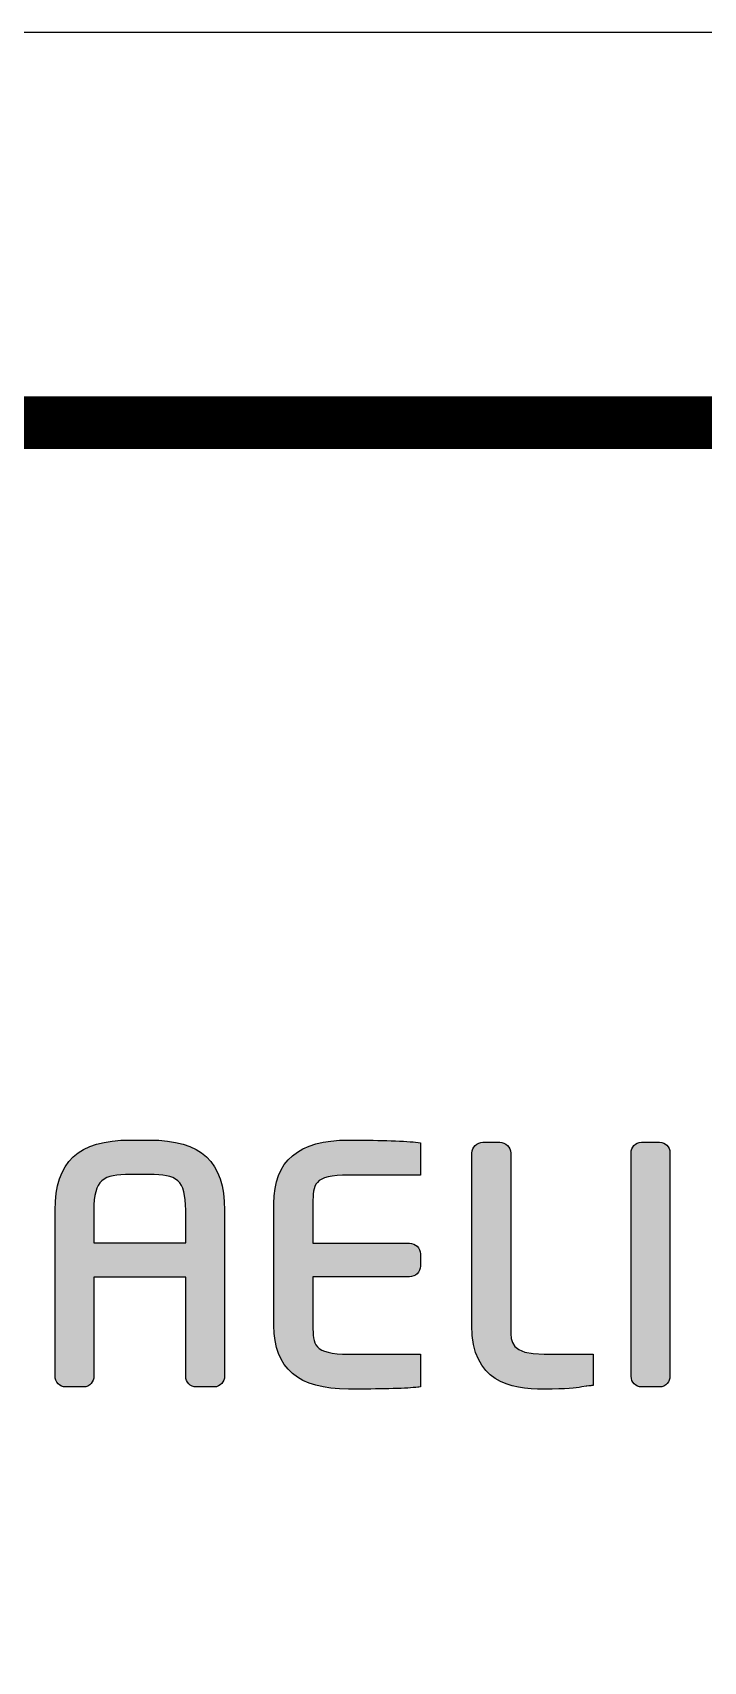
# Model space of a CAD drawing. Extents: x 16296677672 to 16296678106, y -37409616503 to -37409616185.
# Drawn here: x 16296678048.51 to 16296678061.2, y -37409616215.55 to -37409616184.72 of the extents above; entities that cross this region are included whole.
import ezdxf

# ---------------------------------------------------------------- set-up
doc = ezdxf.new("R2010")
doc.units = 0
doc.header["$LTSCALE"] = 10
doc.header["$MEASUREMENT"] = 0
doc.layers.get('0').update_dxf_attribs({"linetype": 'CONTINUOUS'})
doc.layers.add('레이어 1', color=7, linetype='CONTINUOUS')

msp = doc.modelspace()

# ---------------------------------------------------------------- hatches: boundary and pattern name
at = {"layer": '레이어 1'}
h = msp.add_hatch(color=5, dxfattribs=at)
h.dxf.hatch_style = 2
edge = h.paths.add_edge_path()
edge.add_spline(control_points=[(16296678051.402821, -37409616207.630234), (16296678051.402821, -37409616207.630234), (16296678049.66573, -37409616207.630234), (16296678049.66573, -37409616207.630234), (16296678049.66573, -37409616207.565659), (16296678049.66573, -37409616207.010803), (16296678049.66573, -37409616207.010803), (16296678049.66573, -37409616206.43161), (16296678049.83791, -37409616206.333328), (16296678050.354441, -37409616206.333328), (16296678050.354441, -37409616206.333328), (16296678050.71464, -37409616206.333328), (16296678050.71464, -37409616206.333328), (16296678051.230881, -37409616206.333328), (16296678051.402821, -37409616206.43161), (16296678051.402821, -37409616207.010803), (16296678051.402821, -37409616207.010803), (16296678051.402821, -37409616207.565659), (16296678051.402821, -37409616207.630234)], knot_values=[0, 0, 0, 0, 1, 1, 1, 2, 2, 2, 3, 3, 3, 4, 4, 4, 5, 5, 5, 6, 6, 6, 6], degree=3, periodic=0)
edge = h.paths.add_edge_path()
edge.add_spline(control_points=[(16296678050.71464, -37409616205.683243), (16296678050.71464, -37409616205.683243), (16296678050.354441, -37409616205.683243), (16296678050.354441, -37409616205.683243), (16296678049.370411, -37409616205.683243), (16296678048.93169, -37409616206.092537), (16296678048.93169, -37409616207.010803), (16296678048.93169, -37409616207.010803), (16296678048.93169, -37409616210.152206), (16296678048.93169, -37409616210.152206), (16296678048.93169, -37409616210.262657), (16296678049.021441, -37409616210.356247), (16296678049.12738, -37409616210.356247), (16296678049.12738, -37409616210.356247), (16296678049.471029, -37409616210.356247), (16296678049.471029, -37409616210.356247), (16296678049.59284, -37409616210.356247), (16296678049.66573, -37409616210.252823), (16296678049.66573, -37409616210.152206), (16296678049.66573, -37409616210.152206), (16296678049.66573, -37409616208.347023), (16296678049.66573, -37409616208.276581), (16296678049.66573, -37409616208.276581), (16296678051.402821, -37409616208.276581), (16296678051.402821, -37409616208.276581), (16296678051.402821, -37409616208.347023), (16296678051.402821, -37409616210.152206), (16296678051.402821, -37409616210.152206), (16296678051.402821, -37409616210.264748), (16296678051.49157, -37409616210.356247), (16296678051.60091, -37409616210.356247), (16296678051.60091, -37409616210.356247), (16296678051.94035, -37409616210.356247), (16296678051.94035, -37409616210.356247), (16296678052.059349, -37409616210.356247), (16296678052.139429, -37409616210.250717), (16296678052.139429, -37409616210.152206), (16296678052.139429, -37409616210.152206), (16296678052.139429, -37409616207.010803), (16296678052.139429, -37409616207.010803), (16296678052.139429, -37409616206.092537), (16296678051.699841, -37409616205.683243), (16296678050.71464, -37409616205.683243)], knot_values=[0, 0, 0, 0, 1, 1, 1, 2, 2, 2, 3, 3, 3, 4, 4, 4, 5, 5, 5, 6, 6, 6, 7, 7, 7, 8, 8, 8, 9, 9, 9, 10, 10, 10, 11, 11, 11, 12, 12, 12, 13, 13, 13, 14, 14, 14, 14], degree=3, periodic=0)
h = msp.add_hatch(color=5, dxfattribs=at)
h.dxf.hatch_style = 2
edge = h.paths.add_edge_path()
edge.add_spline(control_points=[(16296678053.072969, -37409616206.883743), (16296678053.072969, -37409616206.883743), (16296678053.072969, -37409616209.196274), (16296678053.072969, -37409616209.196274), (16296678053.072969, -37409616210.005241), (16296678053.53503, -37409616210.398148), (16296678054.48583, -37409616210.398148), (16296678054.905519, -37409616210.398148), (16296678055.476761, -37409616210.390427), (16296678055.705151, -37409616210.369133), (16296678055.70188, -37409616210.369133), (16296678055.815901, -37409616210.358124), (16296678055.815901, -37409616210.358124), (16296678055.815901, -37409616210.358124), (16296678055.8489, -37409616210.354858), (16296678055.8489, -37409616210.354858), (16296678055.8489, -37409616210.354858), (16296678055.8489, -37409616209.736122), (16296678055.8489, -37409616209.736122), (16296678055.8489, -37409616209.736122), (16296678054.491039, -37409616209.736122), (16296678054.491039, -37409616209.736122), (16296678053.810749, -37409616209.736122), (16296678053.810749, -37409616209.544228), (16296678053.810749, -37409616209.196274), (16296678053.810749, -37409616209.196274), (16296678053.810749, -37409616208.339287), (16296678053.810749, -37409616208.272362), (16296678053.880659, -37409616208.272362), (16296678055.636, -37409616208.272362), (16296678055.636, -37409616208.272362), (16296678055.750959, -37409616208.272362), (16296678055.84462, -37409616208.181107), (16296678055.84462, -37409616208.068787), (16296678055.84462, -37409616208.068787), (16296678055.84462, -37409616207.839439), (16296678055.84462, -37409616207.839439), (16296678055.84462, -37409616207.726433), (16296678055.750959, -37409616207.634918), (16296678055.636, -37409616207.634918), (16296678055.636, -37409616207.634918), (16296678053.880659, -37409616207.634918), (16296678053.810749, -37409616207.634918), (16296678053.810749, -37409616207.568459), (16296678053.810749, -37409616206.883743), (16296678053.810749, -37409616206.883743), (16296678053.810749, -37409616206.536217), (16296678053.810749, -37409616206.344803), (16296678054.491039, -37409616206.344803), (16296678054.491039, -37409616206.344803), (16296678055.84837, -37409616206.350182), (16296678055.84837, -37409616206.350182), (16296678055.84837, -37409616206.350182), (16296678055.84837, -37409616205.735191), (16296678055.84837, -37409616205.735191), (16296678055.84837, -37409616205.735191), (16296678055.70439, -37409616205.719749), (16296678055.70439, -37409616205.719749), (16296678055.43733, -37409616205.695648), (16296678054.825041, -37409616205.683243), (16296678054.48583, -37409616205.683243), (16296678053.53503, -37409616205.683243), (16296678053.072969, -37409616206.075684), (16296678053.072969, -37409616206.883743)], knot_values=[0, 0, 0, 0, 1, 1, 1, 2, 2, 2, 3, 3, 3, 4, 4, 4, 5, 5, 5, 6, 6, 6, 7, 7, 7, 8, 8, 8, 9, 9, 9, 10, 10, 10, 11, 11, 11, 12, 12, 12, 13, 13, 13, 14, 14, 14, 15, 15, 15, 16, 16, 16, 17, 17, 17, 18, 18, 18, 19, 19, 19, 20, 20, 20, 21, 21, 21, 21], degree=3, periodic=0)
h = msp.add_hatch(color=5, dxfattribs=at)
h.dxf.hatch_style = 2
edge = h.paths.add_edge_path()
edge.add_spline(control_points=[(16296678057.027731, -37409616205.725143), (16296678056.91412, -37409616205.725143), (16296678056.817829, -37409616205.818977), (16296678056.817829, -37409616205.930359), (16296678056.817829, -37409616205.930359), (16296678056.817829, -37409616209.196274), (16296678056.817829, -37409616209.196274), (16296678056.817829, -37409616210.261253), (16296678057.54468, -37409616210.398148), (16296678058.177441, -37409616210.398148), (16296678058.64172, -37409616210.398148), (16296678058.760839, -37409616210.378479), (16296678058.898319, -37409616210.355553), (16296678058.898319, -37409616210.355553), (16296678058.978479, -37409616210.342918), (16296678058.978479, -37409616210.342918), (16296678058.977301, -37409616210.343391), (16296678059.0846, -37409616210.330063), (16296678059.0846, -37409616210.330063), (16296678059.0846, -37409616210.330063), (16296678059.11643, -37409616210.325844), (16296678059.11643, -37409616210.325844), (16296678059.11643, -37409616210.325844), (16296678059.11643, -37409616209.736122), (16296678059.11643, -37409616209.736122), (16296678059.11643, -37409616209.736122), (16296678058.18446, -37409616209.736122), (16296678058.18446, -37409616209.736122), (16296678057.554029, -37409616209.736122), (16296678057.554029, -37409616209.498131), (16296678057.554029, -37409616209.267174), (16296678057.554029, -37409616209.267174), (16296678057.554029, -37409616205.930359), (16296678057.554029, -37409616205.930359), (16296678057.554029, -37409616205.818977), (16296678057.458549, -37409616205.725143), (16296678057.345289, -37409616205.725143), (16296678057.345289, -37409616205.725143), (16296678057.027731, -37409616205.725143), (16296678057.027731, -37409616205.725143)], knot_values=[0, 0, 0, 0, 1, 1, 1, 2, 2, 2, 3, 3, 3, 4, 4, 4, 5, 5, 5, 6, 6, 6, 7, 7, 7, 8, 8, 8, 9, 9, 9, 10, 10, 10, 11, 11, 11, 12, 12, 12, 13, 13, 13, 13], degree=3, periodic=0)
h = msp.add_hatch(color=5, dxfattribs=at)
h.dxf.hatch_style = 2
edge = h.paths.add_edge_path()
edge.add_spline(control_points=[(16296678060.027559, -37409616205.725143), (16296678059.90493, -37409616205.725143), (16296678059.83169, -37409616205.826462), (16296678059.83169, -37409616205.924294), (16296678059.83169, -37409616205.924294), (16296678059.83169, -37409616210.152206), (16296678059.83169, -37409616210.152206), (16296678059.83169, -37409616210.264748), (16296678059.91968, -37409616210.356247), (16296678060.027559, -37409616210.356247), (16296678060.027559, -37409616210.356247), (16296678060.370621, -37409616210.356247), (16296678060.370621, -37409616210.356247), (16296678060.493481, -37409616210.356247), (16296678060.566839, -37409616210.252823), (16296678060.566839, -37409616210.152206), (16296678060.566839, -37409616210.152206), (16296678060.566839, -37409616205.924294), (16296678060.566839, -37409616205.924294), (16296678060.566839, -37409616205.812653), (16296678060.48085, -37409616205.725143), (16296678060.370621, -37409616205.725143), (16296678060.370621, -37409616205.725143), (16296678060.027559, -37409616205.725143), (16296678060.027559, -37409616205.725143)], knot_values=[0, 0, 0, 0, 1, 1, 1, 2, 2, 2, 3, 3, 3, 4, 4, 4, 5, 5, 5, 6, 6, 6, 7, 7, 7, 8, 8, 8, 8], degree=3, periodic=0)

# ---------------------------------------------------------------- linework, layer by layer
at = {"ltscale": 0.5}
msp.add_lwpolyline([(16296677671.520941, -37409616502.722603), (16296678105.520941, -37409616502.722603), (16296678105.520941, -37409616184.722603), (16296677671.520941, -37409616184.722603)], close=True, dxfattribs=at)
at = {"color": 5, "linetype": 'ByBlock', "lineweight": 200, "const_width": 1}
msp.add_lwpolyline([(16296677678.499741, -37409616489.106117), (16296678098.499741, -37409616489.106117), (16296678098.499741, -37409616192.106117), (16296677678.499741, -37409616192.106117)], close=True, dxfattribs=at)
at = {"layer": '레이어 1', "color": 5}
for points, knots in [([(16296678050.71464, -37409616205.68325), (16296678050.71464, -37409616205.68325), (16296678050.354441, -37409616205.68325), (16296678050.354441, -37409616205.68325), (16296678049.370411, -37409616205.68325), (16296678048.93169, -37409616206.092552), (16296678048.93169, -37409616207.010811), (16296678048.93169, -37409616207.010811), (16296678048.93169, -37409616210.152222), (16296678048.93169, -37409616210.152222), (16296678048.93169, -37409616210.262672), (16296678049.021441, -37409616210.356262), (16296678049.12738, -37409616210.356262), (16296678049.12738, -37409616210.356262), (16296678049.471029, -37409616210.356262), (16296678049.471029, -37409616210.356262), (16296678049.59284, -37409616210.356262), (16296678049.66573, -37409616210.252831), (16296678049.66573, -37409616210.152222), (16296678049.66573, -37409616210.152222), (16296678049.66573, -37409616208.347031), (16296678049.66573, -37409616208.276604), (16296678049.66573, -37409616208.276604), (16296678051.402821, -37409616208.276604), (16296678051.402821, -37409616208.276604), (16296678051.402821, -37409616208.347031), (16296678051.402821, -37409616210.152222), (16296678051.402821, -37409616210.152222), (16296678051.402821, -37409616210.264763), (16296678051.49157, -37409616210.356262), (16296678051.60091, -37409616210.356262), (16296678051.60091, -37409616210.356262), (16296678051.94035, -37409616210.356262), (16296678051.94035, -37409616210.356262), (16296678052.059349, -37409616210.356262), (16296678052.139429, -37409616210.250717), (16296678052.139429, -37409616210.152222), (16296678052.139429, -37409616210.152222), (16296678052.139429, -37409616207.010811), (16296678052.139429, -37409616207.010811), (16296678052.139429, -37409616206.092552), (16296678051.699841, -37409616205.68325), (16296678050.71464, -37409616205.68325)], [0, 0, 0, 0, 1, 1, 1, 2, 2, 2, 3, 3, 3, 4, 4, 4, 5, 5, 5, 6, 6, 6, 7, 7, 7, 8, 8, 8, 9, 9, 9, 10, 10, 10, 11, 11, 11, 12, 12, 12, 13, 13, 13, 14, 14, 14, 14]), ([(16296678053.072969, -37409616206.883743), (16296678053.072969, -37409616206.883743), (16296678053.072969, -37409616209.196281), (16296678053.072969, -37409616209.196281), (16296678053.072969, -37409616210.005249), (16296678053.53503, -37409616210.398163), (16296678054.48583, -37409616210.398163), (16296678054.905519, -37409616210.398163), (16296678055.476761, -37409616210.390442), (16296678055.705151, -37409616210.369141), (16296678055.70188, -37409616210.369141), (16296678055.815901, -37409616210.358139), (16296678055.815901, -37409616210.358139), (16296678055.815901, -37409616210.358139), (16296678055.8489, -37409616210.354874), (16296678055.8489, -37409616210.354874), (16296678055.8489, -37409616210.354874), (16296678055.8489, -37409616209.736137), (16296678055.8489, -37409616209.736137), (16296678055.8489, -37409616209.736137), (16296678054.491039, -37409616209.736137), (16296678054.491039, -37409616209.736137), (16296678053.810749, -37409616209.736137), (16296678053.810749, -37409616209.544243), (16296678053.810749, -37409616209.196281), (16296678053.810749, -37409616209.196281), (16296678053.810749, -37409616208.339302), (16296678053.810749, -37409616208.272377), (16296678053.880659, -37409616208.272377), (16296678055.636, -37409616208.272377), (16296678055.636, -37409616208.272377), (16296678055.750959, -37409616208.272377), (16296678055.84462, -37409616208.181107), (16296678055.84462, -37409616208.068802), (16296678055.84462, -37409616208.068802), (16296678055.84462, -37409616207.839447), (16296678055.84462, -37409616207.839447), (16296678055.84462, -37409616207.726433), (16296678055.750959, -37409616207.634933), (16296678055.636, -37409616207.634933), (16296678055.636, -37409616207.634933), (16296678053.880659, -37409616207.634933), (16296678053.810749, -37409616207.634933), (16296678053.810749, -37409616207.568466), (16296678053.810749, -37409616206.883743), (16296678053.810749, -37409616206.883743), (16296678053.810749, -37409616206.536232), (16296678053.810749, -37409616206.34481), (16296678054.491039, -37409616206.34481), (16296678054.491039, -37409616206.34481), (16296678055.84837, -37409616206.350197), (16296678055.84837, -37409616206.350197), (16296678055.84837, -37409616206.350197), (16296678055.84837, -37409616205.735207), (16296678055.84837, -37409616205.735207), (16296678055.84837, -37409616205.735207), (16296678055.70439, -37409616205.719757), (16296678055.70439, -37409616205.719757), (16296678055.43733, -37409616205.695663), (16296678054.825041, -37409616205.68325), (16296678054.48583, -37409616205.68325), (16296678053.53503, -37409616205.68325), (16296678053.072969, -37409616206.075691), (16296678053.072969, -37409616206.883743)], [0, 0, 0, 0, 1, 1, 1, 2, 2, 2, 3, 3, 3, 4, 4, 4, 5, 5, 5, 6, 6, 6, 7, 7, 7, 8, 8, 8, 9, 9, 9, 10, 10, 10, 11, 11, 11, 12, 12, 12, 13, 13, 13, 14, 14, 14, 15, 15, 15, 16, 16, 16, 17, 17, 17, 18, 18, 18, 19, 19, 19, 20, 20, 20, 21, 21, 21, 21]), ([(16296678057.027731, -37409616205.725159), (16296678056.91412, -37409616205.725159), (16296678056.817829, -37409616205.818993), (16296678056.817829, -37409616205.930367), (16296678056.817829, -37409616205.930367), (16296678056.817829, -37409616209.196281), (16296678056.817829, -37409616209.196281), (16296678056.817829, -37409616210.261253), (16296678057.54468, -37409616210.398163), (16296678058.177441, -37409616210.398163), (16296678058.64172, -37409616210.398163), (16296678058.760839, -37409616210.378487), (16296678058.898319, -37409616210.35556), (16296678058.898319, -37409616210.35556), (16296678058.978479, -37409616210.342934), (16296678058.978479, -37409616210.342934), (16296678058.977301, -37409616210.343407), (16296678059.0846, -37409616210.33007), (16296678059.0846, -37409616210.33007), (16296678059.0846, -37409616210.33007), (16296678059.11643, -37409616210.325851), (16296678059.11643, -37409616210.325851), (16296678059.11643, -37409616210.325851), (16296678059.11643, -37409616209.736137), (16296678059.11643, -37409616209.736137), (16296678059.11643, -37409616209.736137), (16296678058.18446, -37409616209.736137), (16296678058.18446, -37409616209.736137), (16296678057.554029, -37409616209.736137), (16296678057.554029, -37409616209.498154), (16296678057.554029, -37409616209.267181), (16296678057.554029, -37409616209.267181), (16296678057.554029, -37409616205.930367), (16296678057.554029, -37409616205.930367), (16296678057.554029, -37409616205.818993), (16296678057.458549, -37409616205.725159), (16296678057.345289, -37409616205.725159), (16296678057.345289, -37409616205.725159), (16296678057.027731, -37409616205.725159), (16296678057.027731, -37409616205.725159)], [0, 0, 0, 0, 1, 1, 1, 2, 2, 2, 3, 3, 3, 4, 4, 4, 5, 5, 5, 6, 6, 6, 7, 7, 7, 8, 8, 8, 9, 9, 9, 10, 10, 10, 11, 11, 11, 12, 12, 12, 13, 13, 13, 13]), ([(16296678060.027559, -37409616205.725159), (16296678059.90493, -37409616205.725159), (16296678059.83169, -37409616205.826477), (16296678059.83169, -37409616205.924294), (16296678059.83169, -37409616205.924294), (16296678059.83169, -37409616210.152222), (16296678059.83169, -37409616210.152222), (16296678059.83169, -37409616210.264763), (16296678059.91968, -37409616210.356262), (16296678060.027559, -37409616210.356262), (16296678060.027559, -37409616210.356262), (16296678060.370621, -37409616210.356262), (16296678060.370621, -37409616210.356262), (16296678060.493481, -37409616210.356262), (16296678060.566839, -37409616210.252831), (16296678060.566839, -37409616210.152222), (16296678060.566839, -37409616210.152222), (16296678060.566839, -37409616205.924294), (16296678060.566839, -37409616205.924294), (16296678060.566839, -37409616205.81266), (16296678060.48085, -37409616205.725159), (16296678060.370621, -37409616205.725159), (16296678060.370621, -37409616205.725159), (16296678060.027559, -37409616205.725159), (16296678060.027559, -37409616205.725159)], [0, 0, 0, 0, 1, 1, 1, 2, 2, 2, 3, 3, 3, 4, 4, 4, 5, 5, 5, 6, 6, 6, 7, 7, 7, 8, 8, 8, 8]), ([(16296678051.402821, -37409616207.630234), (16296678051.402821, -37409616207.630234), (16296678049.66573, -37409616207.630234), (16296678049.66573, -37409616207.630234), (16296678049.66573, -37409616207.565666), (16296678049.66573, -37409616207.010811), (16296678049.66573, -37409616207.010811), (16296678049.66573, -37409616206.431633), (16296678049.83791, -37409616206.333344), (16296678050.354441, -37409616206.333344), (16296678050.354441, -37409616206.333344), (16296678050.71464, -37409616206.333344), (16296678050.71464, -37409616206.333344), (16296678051.230881, -37409616206.333344), (16296678051.402821, -37409616206.431633), (16296678051.402821, -37409616207.010811), (16296678051.402821, -37409616207.010811), (16296678051.402821, -37409616207.565666), (16296678051.402821, -37409616207.630234)], [0, 0, 0, 0, 1, 1, 1, 2, 2, 2, 3, 3, 3, 4, 4, 4, 5, 5, 5, 6, 6, 6, 6])]:
    msp.add_open_spline(points, degree=3, knots=knots, dxfattribs=at)

doc.saveas('drawing.dxf')
